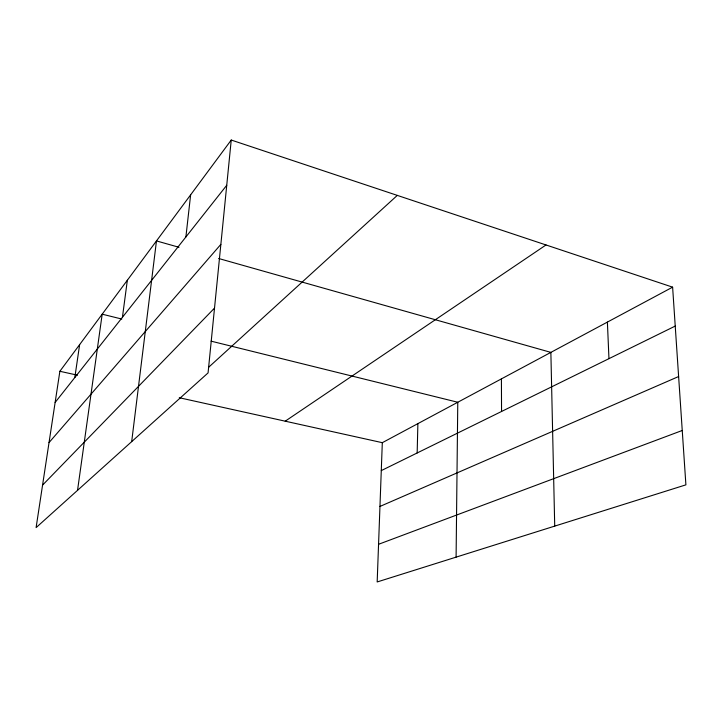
<?xml version="1.0" encoding="UTF-8"?>
<svg xmlns="http://www.w3.org/2000/svg" width="722" height="722" viewBox="0 0 722 722"><rect width="100%" height="100%" fill="white"/><g stroke="black" fill="none" stroke-linecap="round" stroke-linejoin="round"><path stroke-width="1.08" d="M456.096 557.14L457.775 402.253L211.05 341.145M417.163 452.965L417.885 423.624M672.615 287.157L382.308 442.685L377.173 581.959L685.9 484.85L672.615 287.157L231.239 140.041L59.872 371.288L36.1 527.62L208.071 372.904L231.239 140.041M185.888 236.978L190.635 194.823M131.684 441.629L156.475 240.922L178.993 247.285M122.433 317.283L127.343 280.244M77.543 490.337L102.19 314.187L121.792 319.043M74.817 377.543L79.637 344.62M55.134 402.452L226.735 185.274M49.033 442.577L220.86 244.37M42.562 485.121L214.524 308.095M208.685 367.236L397.299 195.391M285.208 421.188L546.012 244.966M381.279 470.609L675.232 326.073M379.962 506.438L678.626 376.532M378.563 544.289L682.245 430.483M59.872 371.288L77.48 375.187M179.291 397.732L382.308 442.685M218.649 258.494L550.868 352.381L554.722 526.112M607.392 322.102L608.962 358.663M501.411 378.879L501.555 411.468"/></g></svg>
